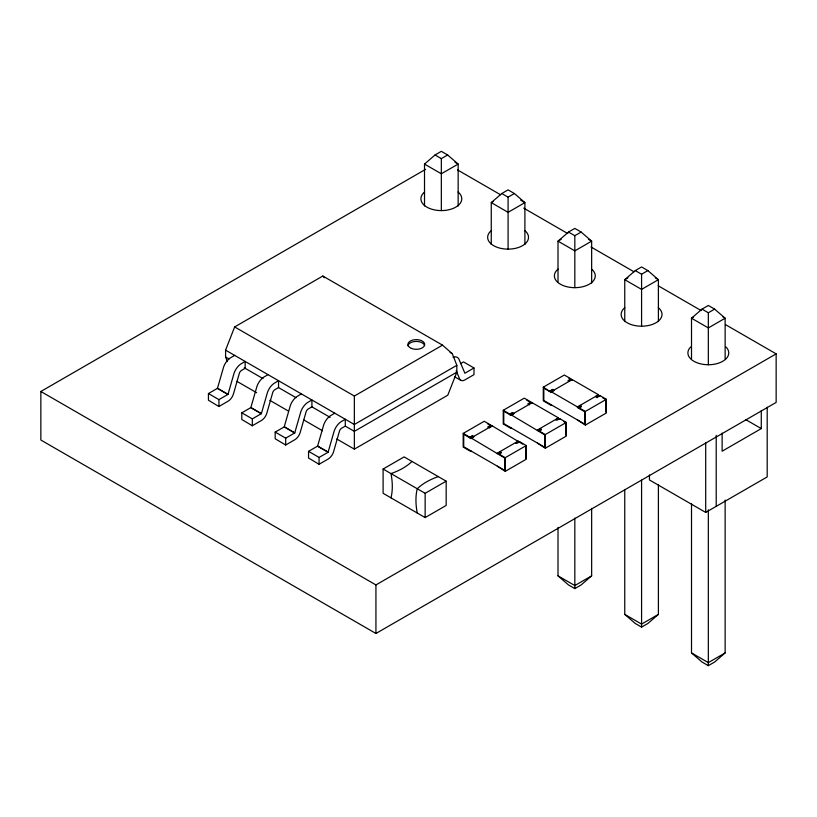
<?xml version="1.0" encoding="UTF-8"?>
<svg xmlns="http://www.w3.org/2000/svg" width="817" height="817" viewBox="0 0 817 817"><rect width="100%" height="100%" fill="white"/><g stroke="black" fill="none" stroke-linecap="round" stroke-linejoin="round"><path stroke-width="1.23" d="M227.402 361.614L225.584 357.009L225.584 350.146L234.653 326.933L322.817 276.034L442.518 345.142L452.301 353.71L456.836 365.322L456.836 372.174L447.777 395.203L354.353 449.146L336.778 438.995M424.513 205.955L424.513 164.084L435.032 154.975L441.333 151.339L447.645 154.975L458.153 164.084L458.153 205.955M524.902 244.487L524.902 202.616L514.393 193.517L508.082 189.871L501.771 193.517L491.262 202.616L491.262 244.487M591.651 283.029L591.651 241.148L581.132 232.048L574.831 228.413L568.52 232.048L558.011 241.148L558.011 281.753M658.4 321.561L658.4 279.69L647.881 270.59L641.58 266.945L635.269 270.59L624.76 279.69L624.76 321.561M725.139 358.826L725.139 318.222L714.63 309.122L708.329 305.476L702.017 309.122L691.509 318.222L691.509 358.826M591.651 508.348L591.651 575.852L581.132 584.952L574.831 588.587L568.52 584.952L558.011 575.852L558.011 527.455M658.4 484.481L658.4 614.384L647.881 623.483L641.58 627.129L635.269 623.483L624.76 614.384L624.76 489.577M725.139 500.096L725.139 652.916L714.63 662.025L708.329 665.661L702.017 662.025L691.509 652.916L691.509 503.915M435.032 154.975L441.333 158.621L447.645 154.975M725.445 324.594L776.15 353.863L776.15 402.413L375.932 633.481L40.85 440.026L40.85 391.476L425.637 169.323M493.366 201.401L491.262 202.616L508.082 212.328L524.902 202.616L520.695 200.185M501.771 193.517L508.082 197.152L514.393 193.517M234.653 355.385L230.169 358.009A11.714 6.761 -60 0 0 223.623 366.925L217.445 388.402L227.963 394.478L234.132 372.991A11.714 6.761 -60 0 1 240.678 364.076L245.161 361.451L245.161 368.304L241.505 370.428A3.309 1.91 -60 0 0 239.33 373.389L233.488 393.814A8.252 4.769 -60 0 1 228.055 401.218L218.885 406.509L208.437 400.228L208.437 393.549L217.536 388.289L228.045 394.356L218.946 399.615L208.437 393.549M268.027 374.646L263.544 377.28A11.714 6.761 -60 0 0 256.998 386.196L250.819 407.673L261.338 413.739L267.506 392.262A11.714 6.761 -60 0 1 274.052 383.347L278.536 380.722L278.536 387.575L274.869 389.689A3.309 1.91 -60 0 0 272.694 392.66L266.863 413.085A8.252 4.769 -60 0 1 261.43 420.489L252.259 425.78M241.801 412.82L250.911 407.56L261.42 413.627L252.32 418.886L241.801 412.82L241.801 419.499L252.32 425.749L252.32 418.886M561.167 239.33L558.011 241.148L574.831 250.86L591.651 241.148L588.495 239.33M568.52 232.048L574.831 235.694L581.132 232.048M301.402 393.917L296.918 396.551A11.714 6.761 -60 0 0 290.372 405.457L284.193 426.944L275.176 432.091L275.176 438.76L285.695 445.01L294.804 439.75A8.252 4.769 -60 0 0 300.237 432.356L306.069 411.921A3.309 1.91 -60 0 1 308.244 408.96L311.91 406.846L311.91 399.983L307.427 402.618A11.714 6.761 -60 0 0 300.881 411.533L294.712 433.01L284.285 426.821L294.794 432.898L285.695 438.157L275.176 432.091M234.653 326.933L354.353 396.041L442.518 345.142M334.776 413.188L330.282 415.812A11.714 6.761 -60 0 0 323.746 424.728L317.568 446.215L328.168 452.158L317.66 446.092L308.55 451.352L308.55 458.031L319.069 464.281L328.179 459.021A8.252 4.769 -60 0 0 333.612 451.627L339.443 431.192A3.309 1.91 -60 0 1 341.618 428.231L345.285 426.117L345.285 419.254L340.801 421.889A11.714 6.761 -60 0 0 334.255 430.794L328.077 452.281L319.069 457.428L308.55 451.352M456.836 365.322L354.353 424.493L225.584 350.146M460.492 363.636L463.484 361.911L473.993 367.977L473.993 374.656L464.883 379.915A8.037 4.636 -60 0 1 459.593 378.812L456.192 370.826M456.836 372.174L354.353 431.345L345.55 426.26M627.916 277.872L624.76 279.69L641.58 289.402L658.4 279.69L655.244 277.872M473.993 367.977L464.893 373.226L458.807 358.888A11.714 6.761 -60 0 0 453.078 357.203M635.269 270.59L641.58 274.226L647.881 270.59M383.102 469.029L404.129 456.897L446.174 481.172L446.174 505.447L425.146 517.58L383.102 493.305L383.102 469.029L425.146 493.305L446.174 481.172M471.082 451.004L471.082 451.617L463.198 447.062L463.198 433.408L484.226 421.276L490.792 425.065L488.168 427.189L490.792 425.065M511.136 427.883L511.136 428.496L503.252 423.941L503.252 410.287L524.269 398.155L530.836 401.944L528.211 404.068L530.836 401.944M551.179 404.762L551.179 405.375L543.295 400.82L543.295 387.166L564.322 375.034L570.889 378.822L568.264 380.947L570.889 378.822M463.198 433.408L469.765 437.207L472.4 435.686L473.707 436.441M503.252 410.287L509.818 414.076L512.443 412.565L513.76 413.32M549.861 390.955L552.496 389.443L553.803 390.199L553.803 390.812L552.496 390.046L549.861 391.568L543.295 387.166M471.082 438.566L471.082 437.963L504.722 457.99L504.722 470.429L463.729 446.766L463.729 434.317L471.082 438.566L473.707 437.054L472.4 436.288L469.765 437.81L469.765 437.207M511.136 415.445L511.136 414.842L544.765 434.869L544.765 447.308L503.772 423.635L503.772 411.196L511.136 415.445L513.76 413.933L512.443 413.167L509.818 414.689L509.818 414.076M471.082 437.963L492.11 425.82L522.717 444.111M511.136 414.842L532.153 402.699L558.43 417.875L555.805 419.999M552.935 391.312L551.179 392.323L551.179 391.721L572.206 379.578L598.483 394.754L595.848 396.878L597.166 397.634L599.79 395.51L606.367 399.309L606.367 412.963L585.34 425.095L577.456 419.938M492.11 425.82L489.475 427.945L488.168 426.586M693.613 317.016L691.509 318.222L708.329 327.934L725.139 318.222L723.045 317.016M702.017 309.122L708.329 312.768L714.63 309.122M497.359 453.129L518.387 440.996M537.412 430.008L558.43 417.875M551.179 391.721L577.456 406.886L598.483 394.754M497.359 453.741L499.994 452.22L501.301 452.986M515.752 443.12L518.387 441.599M537.412 430.62L540.037 429.099L541.354 429.865L539.598 430.876M577.456 406.886L577.456 407.499L580.09 405.978L581.398 406.733L578.773 408.255L581.398 406.131L580.09 405.375L580.09 405.978M498.676 454.497L501.301 452.373L499.994 451.617L499.994 452.22M497.359 466.18L505.243 471.338L526.271 459.205L526.271 445.551L519.694 441.752L517.069 443.274L515.752 442.518M538.72 431.376L541.354 429.252L540.037 428.496L540.037 429.099M537.412 443.059L545.296 448.216L566.314 436.084L566.314 422.43L559.747 418.631L557.123 420.152L555.805 419.387M498.676 453.895L505.243 457.683L526.271 445.551M538.72 430.773L545.296 434.562L566.314 422.43M578.773 407.652L585.34 411.441L606.367 399.309M40.85 391.476L375.932 584.931L776.15 353.863M761.281 410.543L761.281 428.598L722.126 451.209L722.126 433.143M591.651 575.852L574.831 585.554L558.011 575.852M649.464 474.902L649.464 479.957L705.694 512.422L767.194 476.924L767.194 407.183M658.4 614.384L641.58 624.096L624.76 614.384M725.139 652.916L708.329 662.628L691.509 652.916M454.446 376.76L460.819 380.283M454.998 162.256L458.153 164.084L441.333 173.786L424.513 164.084M457.602 169.956L500.596 194.773M523.738 208.141L567.825 233.591M590.977 246.959L633.961 271.775M658.216 285.776L701.2 310.593M745.962 419.754L761.281 428.598M568.877 378.261L572.206 380.191L572.206 379.578M602.813 397.859L604.835 399.023M568.264 380.344L569.572 381.1M595.848 396.265L597.166 397.031M551.179 392.323L543.826 388.075L543.826 400.514L584.819 424.186L584.819 411.748L577.456 407.499M450.106 352.444L452.301 353.71M526.812 400.228L532.153 403.312L532.153 402.699M558.43 418.478L559.747 419.244L559.747 418.631M563.771 421.562L565.793 422.726L565.793 435.175M528.211 403.465L529.528 404.823M487.769 423.931L492.11 426.433M225.584 357.009L228.893 358.908M244.293 367.803L263.003 378.608M278.413 387.503L296.02 397.675M311.43 406.57L330.139 417.364M236.848 381.304L256.62 392.711M269.794 400.32L288.462 411.104M303.842 419.979L322.511 430.753M322.817 276.034L324.318 277.729M716.213 435.349L716.213 506.356M708.329 312.768L708.329 364.729A20.435 11.806 0 0 1 690.62 347.041M708.329 509.798L708.329 665.661M705.694 442.937L705.694 512.422M641.58 274.226L641.58 326.197M641.58 480.182L641.58 627.129M605.836 399.605L605.836 412.044M599.79 395.51L599.79 396.122M585.34 411.441L585.34 425.095M574.831 235.694L574.831 287.655M574.831 518.06L574.831 588.587M552.496 389.443L552.496 390.046M545.296 434.562L545.296 448.216M525.739 445.847L525.739 458.296M519.694 441.752L519.694 442.365M512.443 412.565L512.443 413.167M508.082 197.152L508.082 249.124M505.243 457.683L505.243 471.338M472.4 435.686L472.4 436.288M441.333 158.621L441.333 210.582M425.146 493.305L425.146 517.58M375.932 584.931L375.932 633.481M354.353 396.041L354.353 449.146M319.069 457.428L319.069 464.281M285.695 438.157L285.695 445.01M218.946 399.615L218.946 406.478M458.061 192.005A20.435 11.806 0 0 1 454.936 207.6A20.435 11.806 0 0 1 427.74 207.6A20.435 11.806 0 0 1 424.615 192.005M524.8 230.547A20.435 11.806 0 0 1 521.685 246.142A20.435 11.806 0 0 1 494.489 246.142A20.435 11.806 0 0 1 491.364 230.547M591.549 269.079A20.435 11.806 0 0 1 588.424 284.673A20.435 11.806 0 0 1 561.228 284.673A20.435 11.806 0 0 1 558.103 269.079M658.298 307.621A20.435 11.806 0 0 1 655.173 323.215A20.435 11.806 0 0 1 627.977 323.215A20.435 11.806 0 0 1 624.852 307.621M726.027 347.041A20.435 11.806 0 0 1 708.329 364.739M407.938 345.734A8.395 4.851 0 0 1 416.088 341.404A8.395 4.851 0 0 1 424.595 345.499M438.29 476.617A60.387 34.865 0 0 0 417.262 488.76A60.387 34.865 60 0 0 417.262 513.035M412.013 461.452A60.387 34.865 0 0 1 390.986 473.584A60.387 34.865 60 0 1 390.986 497.859M411.349 348.379A8.395 4.851 0 0 0 424.646 344.978A8.395 4.851 0 0 0 412.891 340.025A8.395 4.851 0 0 0 411.349 348.379"/></g></svg>
